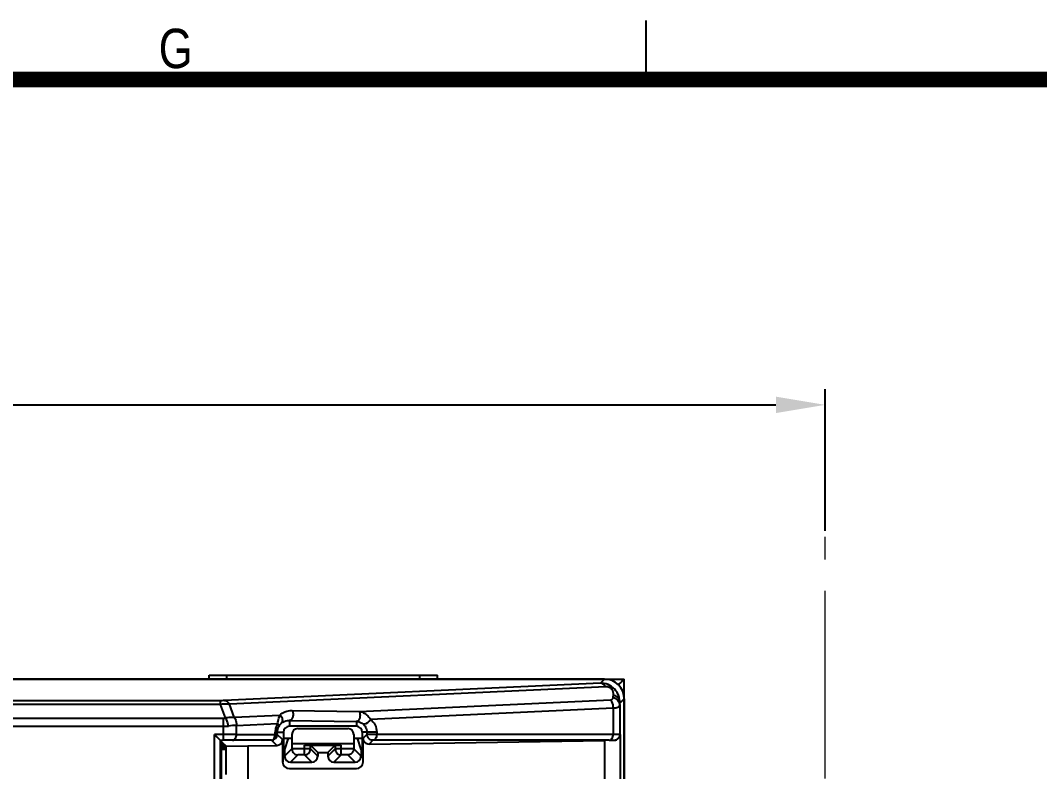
# Model space of a CAD drawing. Header units: millimetres. Extents: x 509 to 2449, y -194 to 649.
# Drawn here: x 2201.5 to 2253.2, y 170.5 to 208.6 of the extents above; entities that cross this region are included whole.
import ezdxf

# ---------------------------------------------------------------- set-up
doc = ezdxf.new("R2010")
doc.units = ezdxf.units.MM
doc.header["$PDMODE"] = 3
doc.header["$PDSIZE"] = 0.7
doc.linetypes.add('CENTER', pattern=[17.8, 10.75, -2.35, 2.35, -2.35])
doc.linetypes.add('CENTER2', pattern=[28.575, 19.05, -3.175, 3.175, -3.175])
doc.layers.get('0').update_dxf_attribs({"linetype": 'CONTINUOUS'})
doc.layers.get('Defpoints').update_dxf_attribs({"linetype": 'CONTINUOUS'})
doc.layers.add('3', color=112, linetype='CENTER', lineweight=15)
for name, color, linetype in [('CASE_BODY_55DXF_CONTINUOUS_LINE', 7, 'CONTINUOUS'), ('COVER_TOP_55DXF_CONTINUOUS_LINE', 7, 'CONTINUOUS'), ('Dim', 1, 'CONTINUOUS')]:
    doc.layers.add(name, color=color, linetype=linetype)
doc.styles.add('OMI-1', font='arial.ttf', dxfattribs={"oblique": 1, "height": 3})
doc.styles.get("Standard").update_dxf_attribs({"font": 'gulim.ttc', "width": 0.8})
doc.dimstyles.new('1', dxfattribs={"dimtxt": 5, "dimasz": 2.5, "dimexe": 0.8, "dimexo": 0.3, "dimgap": 0.5, "dimtad": 1, "dimtoh": 1, "dimdec": 1, "dimzin": 0, "dimdsep": 46, "dimtxsty": 'OMI-1', "dimcen": 0, "dimclrd": 256, "dimclre": 256, "dimclrt": 256, "dimadec": 0, "dimazin": 0, "dimtfac": 0.8, "dimtdec": 1, "dimtix": 1, "dimtmove": 0, "dimatfit": 3, "dimfxl": 1, "dimtolj": 1, "dimtzin": 0, "dimarcsym": 0})

# ---------------------------------------------------------------- blocks, each defined once
blk = doc.blocks.new('*D4063')
at = {"layer": 'Defpoints', "color": 0}
for p in [(2242.35, 189.139), (2242.35, 182.443), (2034.95, 173.241)]:
    blk.add_point(p, dxfattribs=at)
at = {"layer": 'Dim', "lineweight": -2}
for p, q in [((2034.95, 173.541), (2034.95, 189.939)), ((2242.35, 182.743), (2242.35, 189.939)), ((2037.45, 189.139), (2239.85, 189.139))]:
    blk.add_line(p, q, dxfattribs=at)
at = {"layer": 'Dim'}
for points in [[(2037.45, 189.555), (2037.45, 188.722), (2034.95, 189.139)], [(2239.85, 188.722), (2239.85, 189.555), (2242.35, 189.139)]]:
    blk.add_solid(points, dxfattribs=at)
at = {"layer": 'Dim', "insert": (2138.65, 191.17), "char_height": 3, "attachment_point": 5, "style": 'OMI-1'}
blk.add_mtext('\\A1;\\A1;207.5', dxfattribs=at)

msp = doc.modelspace()

# ---------------------------------------------------------------- linework, layer by layer
msp.add_line((2233.269, 205.65), (2233.269, 208.65))
at = {"const_width": 0.8}
msp.add_lwpolyline([(2433.269, 205.65), (1883.269, 205.65), (1883.269, -174.35), (2433.269, -174.35)], close=True, dxfattribs=at)
at = {"layer": '3', "linetype": 'CENTER2', "ltscale": 0.5}
msp.add_line((2242.35, 113.023), (2242.35, 182.443), dxfattribs=at)
at = {"layer": 'CASE_BODY_55DXF_CONTINUOUS_LINE', "color": 7, "linetype": 'Continuous'}
for p, q in [((2211.072, 175.426), (2222.672, 175.426)), ((2211.072, 175.226), (2211.072, 175.426)), ((2211.072, 175.426), (2222.672, 175.426)), ((2211.072, 175.226), (2211.072, 175.426)), ((2211.972, 175.226), (2211.972, 175.426)), ((2221.772, 175.226), (2221.772, 175.426)), ((2222.672, 175.226), (2222.672, 175.426)), ((2173.619, 175.226), (2232.15, 175.226)), ((2232.15, 175.226), (2231.857, 174.933)), ((2232.035, 175.111), (2232.004, 175.081)), ((2232.15, 169.149), (2232.15, 175.226)), ((2215.281, 172.407), (2215.283, 171.962)), ((2215.579, 172.712), (2218.12, 172.712)), ((2218.418, 172.407), (2218.416, 171.962)), ((2211.708, 171.982), (2211.737, 171.982)), ((2211.803, 171.957), (2211.708, 171.957)), ((2211.708, 171.903), (2211.857, 171.903)), ((2211.882, 171.878), (2211.708, 171.878)), ((2211.95, 171.8), (2211.708, 171.8)), ((2211.729, 171.824), (2211.95, 171.824)), ((2215.085, 172.226), (2214.911, 171.646)), ((2215.283, 171.962), (2218.416, 171.962)), ((2215.283, 171.962), (2215.283, 171.676)), ((2215.918, 171.876), (2217.781, 171.876)), ((2215.918, 171.375), (2215.918, 171.876)), ((2216.218, 171.675), (2216.218, 171.875)), ((2216.218, 171.875), (2216.588, 171.504)), ((2217.481, 171.875), (2217.111, 171.504)), ((2217.481, 171.875), (2217.481, 171.675)), ((2217.781, 171.375), (2217.781, 171.876)), ((2218.416, 171.962), (2218.416, 171.676)), ((2218.788, 171.646), (2218.614, 172.226)), ((2211.708, 171.746), (2211.95, 171.746)), ((2211.95, 171.721), (2211.708, 171.721)), ((2211.95, 171.646), (2211.708, 171.646)), ((2214.911, 171.646), (2214.85, 171.646)), ((2214.911, 171.304), (2215.283, 171.676)), ((2214.911, 171.646), (2214.911, 171.304)), ((2215.211, 171.004), (2215.581, 171.375)), ((2216.218, 171.675), (2215.283, 171.675)), ((2215.919, 171.375), (2215.581, 171.375)), ((2216.288, 171.004), (2215.918, 171.375)), ((2216.216, 171.644), (2216.218, 171.675)), ((2216.588, 171.304), (2216.232, 171.66)), ((2216.588, 171.504), (2217.111, 171.504)), ((2216.588, 171.504), (2216.588, 171.304)), ((2217.481, 171.675), (2217.111, 171.304)), ((2217.111, 171.504), (2217.111, 171.304)), ((2217.781, 171.375), (2217.411, 171.004)), ((2218.416, 171.675), (2217.481, 171.675)), ((2218.118, 171.375), (2217.781, 171.375)), ((2218.118, 171.375), (2218.488, 171.004)), ((2218.416, 171.676), (2218.788, 171.304)), ((2218.85, 171.646), (2218.788, 171.646)), ((2218.788, 171.646), (2218.788, 171.304)), ((2215.211, 171.004), (2216.288, 171.004)), ((2217.411, 171.004), (2218.488, 171.004))]:
    msp.add_line(p, q, dxfattribs=at)
for points in [[(2231.971, 175.047), (2231.934, 175.012), (2231.896, 174.974), (2231.857, 174.933)], [(2232.109, 175.186), (2232.088, 175.164), (2232.035, 175.111)], [(2232.15, 175.226), (2232.147, 175.223), (2232.139, 175.216), (2232.127, 175.203)]]:
    msp.add_lwpolyline(points, dxfattribs=at)
msp.add_arc((2231.15, 174.226), 1, 0, 90, dxfattribs=at)
for centre, major_axis, ratio, start_param, end_param in [((2215.581, 172.407), (-0.045, 0.302), 0.981628, -0.145647, 1.425058), ((2218.118, 172.407), (0.045, 0.302), 0.981628, -1.425058, 0.145647), ((2215.918, 171.875), (0.3, 0), 0.005236, 0.005236, 1.570796), ((2217.781, 171.875), (0.3, 0), 0.005236, 1.570796, 1.753107), ((2215.211, 171.304), (0.212, 0.212), 0.999973, -3.926977, -2.356208), ((2216.288, 171.304), (0.212, -0.212), 0.999973, -0.785384, 0.785384), ((2217.411, 171.304), (0.212, 0.212), 0.999973, -3.926977, -2.356208), ((2218.488, 171.304), (0.212, -0.212), 0.999973, -0.785384, 0.785384)]:
    msp.add_ellipse(centre, major_axis=major_axis, ratio=ratio, start_param=start_param, end_param=end_param, dxfattribs=at)
for points, knots in [([(2215.283, 171.675), (2215.283, 171.591), (2215.357, 171.431), (2215.513, 171.375), (2215.581, 171.375)], [0, 0, 0, 0, 0.551802, 1, 1, 1, 1]), ([(2215.919, 171.375), (2215.991, 171.375), (2216.139, 171.431), (2216.208, 171.573), (2216.216, 171.644)], [0, 0, 0, 0, 0.499946, 1, 1, 1, 1]), ([(2218.416, 171.676), (2218.416, 171.592), (2218.344, 171.431), (2218.186, 171.375), (2218.118, 171.375)], [0, 0, 0, 0, 0.551509, 1, 1, 1, 1])]:
    msp.add_open_spline(points, degree=3, knots=knots, dxfattribs=at)
for points in [[(2217.481, 171.675), (2217.481, 171.606), (2217.508, 171.534), (2217.552, 171.482)], [(2217.552, 171.482), (2217.606, 171.417), (2217.697, 171.375), (2217.781, 171.375)]]:
    msp.add_open_spline(points, degree=3, dxfattribs=at)
at = {"layer": 'COVER_TOP_55DXF_CONTINUOUS_LINE', "color": 7, "linetype": 'Continuous'}
for p, q in [((2231.151, 175.226), (2173.619, 175.226)), ((2230.939, 175.014), (2211.838, 174.131)), ((2230.939, 175.014), (2231.151, 175.226)), ((2231.214, 174.831), (2212.114, 173.947)), ((2231.596, 174.307), (2231.604, 174.421)), ((2211.655, 174.127), (2174.731, 174.127)), ((2211.655, 173.941), (2174.822, 173.941)), ((2211.655, 173.941), (2211.655, 174.127)), ((2211.655, 173.941), (2211.655, 174.127)), ((2211.902, 173.255), (2211.655, 173.941)), ((2211.902, 173.255), (2211.655, 173.941)), ((2212.35, 173.288), (2212.114, 173.947)), ((2218.692, 173.581), (2231.461, 174.172)), ((2231.92, 173.891), (2231.928, 174.006)), ((2231.92, 173.891), (2231.92, 172.414)), ((2231.928, 174.006), (2232.15, 174.228)), ((2232.15, 174.228), (2232.15, 169.149)), ((2212.35, 173.288), (2214.663, 173.395)), ((2215.287, 173.629), (2218.692, 173.581)), ((2219.269, 173.187), (2231.583, 173.756)), ((2231.583, 173.756), (2231.583, 172.419)), ((2176.804, 173.241), (2211.801, 173.241)), ((2176.804, 172.828), (2211.801, 172.828)), ((2211.801, 172.415), (2211.801, 173.241)), ((2212.463, 172.872), (2214.548, 172.968)), ((2212.463, 172.419), (2212.463, 172.872)), ((2215.15, 173.122), (2218.55, 173.074)), ((2215.15, 173.122), (2215.15, 172.826)), ((2218.55, 172.826), (2215.15, 172.826)), ((2218.55, 173.074), (2218.55, 172.826)), ((2211.801, 172.415), (2211.348, 172.408)), ((2211.801, 172.415), (2211.348, 172.408)), ((2211.348, 153.282), (2211.348, 172.408)), ((2211.647, 172.113), (2211.348, 172.408)), ((2211.348, 153.282), (2211.348, 172.408)), ((2211.647, 172.113), (2211.348, 172.408)), ((2211.806, 172.115), (2211.801, 172.415)), ((2212.463, 172.419), (2214.534, 172.419)), ((2214.432, 172.526), (2214.85, 172.526)), ((2214.432, 172.419), (2214.432, 172.526)), ((2214.534, 172.419), (2214.534, 172.526)), ((2214.802, 172.155), (2214.534, 172.419)), ((2214.85, 172.526), (2214.85, 171.826)), ((2219.584, 172.526), (2218.85, 172.526)), ((2218.85, 172.526), (2218.85, 171.826)), ((2219.086, 172.419), (2218.897, 172.227)), ((2219.086, 172.526), (2219.086, 172.419)), ((2231.583, 172.419), (2219.086, 172.419)), ((2219.086, 172.412), (2219.086, 172.419)), ((2219.584, 172.526), (2219.584, 172.419)), ((2231.948, 172.405), (2231.92, 172.414)), ((2231.948, 172.405), (2231.948, 169.171)), ((2211.606, 172.154), (2211.583, 172.176)), ((2211.606, 172.154), (2211.583, 172.176)), ((2211.636, 172.124), (2211.623, 172.137)), ((2211.647, 172.113), (2211.644, 172.116)), ((2211.806, 172.115), (2211.647, 172.113)), ((2211.806, 172.115), (2211.647, 172.113)), ((2211.647, 153.582), (2211.647, 172.113)), ((2211.708, 172.054), (2211.647, 172.113)), ((2211.647, 153.582), (2211.647, 172.113)), ((2211.708, 172.054), (2211.647, 172.113)), ((2211.708, 172.054), (2211.737, 172.054)), ((2211.708, 169.626), (2211.708, 172.054)), ((2211.729, 172.029), (2211.737, 172.054)), ((2211.95, 171.812), (2211.729, 172.029)), ((2211.95, 171.812), (2213.05, 171.829)), ((2211.95, 170.376), (2211.95, 171.812)), ((2214.238, 172.119), (2212.269, 172.119)), ((2213.05, 171.832), (2214.507, 171.855)), ((2213.05, 171.832), (2213.05, 169.184)), ((2214.507, 171.855), (2214.238, 172.119)), ((2214.802, 172.155), (2214.802, 171.026)), ((2214.85, 171.826), (2214.827, 171.026)), ((2214.85, 172.226), (2215.275, 172.226)), ((2218.424, 172.226), (2218.85, 172.226)), ((2218.85, 171.826), (2218.872, 171.026)), ((2218.897, 171.026), (2218.897, 172.227)), ((2219.391, 172.119), (2219.201, 171.927)), ((2219.201, 171.927), (2231.149, 172.111)), ((2219.391, 172.119), (2219.386, 172.119)), ((2231.389, 172.119), (2219.391, 172.119)), ((2231.149, 172.111), (2231.149, 169.184)), ((2215.15, 170.679), (2218.55, 170.679))]:
    msp.add_line(p, q, dxfattribs=at)
for points in [[(2211.583, 172.176), (2211.528, 172.23), (2211.496, 172.262), (2211.461, 172.296), (2211.424, 172.332), (2211.386, 172.369), (2211.348, 172.408)], [(2211.461, 172.296), (2211.424, 172.332), (2211.386, 172.369), (2211.348, 172.408)], [(2211.583, 172.176), (2211.528, 172.23), (2211.496, 172.262)], [(2211.647, 172.113), (2211.644, 172.116), (2211.636, 172.124), (2211.623, 172.137)]]:
    msp.add_lwpolyline(points, dxfattribs=at)
for centre, radius, start, end in [((2211.801, 173.624), 0.383, 270.0472, 285.2576), ((2211.803, 175.148), 2.32, 269.9714, 276.1813), ((2212.686, 167.001), 5.875, 92.1794, 96.1967), ((2215.334, 172.526), 0.902, 150.6318, 173.339), ((2215.135, 172.526), 0.602, 150.4193, 168.5766), ((2215.104, 172.544), 0.565, 131.2402, 150.4028), ((2215.15, 172.526), 0.3, 90, 180), ((2218.55, 172.526), 0.3, 0, 90), ((2215.335, 172.526), 0.903, 173.3439, 179.9958), ((2215.137, 172.526), 0.603, 168.5898, 179.9835), ((2215.15, 171.026), 0.347, 180, 270), ((2218.55, 171.026), 0.347, 270, 0)]:
    msp.add_arc(centre, radius, start, end, dxfattribs=at)
for centre, major_axis, ratio, start_param, end_param in [((2231.148, 174.225), (0.709, 0.709), 0.997265, -0.784029, 0.784029), ((2214.502, 172.155), (0.214, -0.211), 0.9997, -0.777608, 0.777487), ((2219.197, 172.227), (0.211, 0.214), 0.999691, -3.934479, -2.34859)]:
    msp.add_ellipse(centre, major_axis=major_axis, ratio=ratio, start_param=start_param, end_param=end_param, dxfattribs=at)
for points, knots in [([(2231.928, 174.006), (2231.931, 174.13), (2231.891, 174.389), (2231.683, 174.733), (2231.344, 174.967), (2231.072, 175.017), (2230.939, 175.014)], [0, 0, 0, 0, 0.237268, 0.488031, 0.746894, 1, 1, 1, 1]), ([(2231.214, 174.831), (2231.181, 174.882), (2231.103, 174.968), (2230.991, 175.011), (2230.939, 175.014)], [0, 0, 0, 0, 0.537295, 1, 1, 1, 1]), ([(2231.604, 174.421), (2231.61, 174.514), (2231.567, 174.681), (2231.391, 174.814), (2231.27, 174.833), (2231.214, 174.831)], [0, 0, 0, 0, 0.437917, 0.736991, 1, 1, 1, 1]), ([(2231.604, 174.421), (2231.693, 174.383), (2231.849, 174.274), (2231.924, 174.092), (2231.928, 174.006)], [0, 0, 0, 0, 0.529342, 1, 1, 1, 1]), ([(2211.838, 174.131), (2211.825, 174.13), (2211.764, 174.128), (2211.703, 174.127), (2211.655, 174.127)], [0, 0, 0, 0, 0.219561, 1, 1, 1, 1]), ([(2211.838, 174.131), (2211.825, 174.13), (2211.764, 174.128), (2211.703, 174.127), (2211.655, 174.127)], [0, 0, 0, 0, 0.219561, 1, 1, 1, 1]), ([(2212.114, 173.947), (2212.079, 173.951), (2211.926, 173.961), (2211.772, 173.954), (2211.655, 173.941)], [0, 0, 0, 0, 0.230558, 1, 1, 1, 1]), ([(2212.114, 173.947), (2212.079, 173.951), (2211.926, 173.961), (2211.772, 173.954), (2211.655, 173.941)], [0, 0, 0, 0, 0.230558, 1, 1, 1, 1]), ([(2212.114, 173.947), (2212.08, 173.998), (2212.002, 174.085), (2211.891, 174.128), (2211.838, 174.131)], [0, 0, 0, 0, 0.537295, 1, 1, 1, 1]), ([(2231.461, 174.172), (2231.497, 174.174), (2231.572, 174.2), (2231.594, 174.274), (2231.596, 174.307)], [0, 0, 0, 0, 0.523342, 1, 1, 1, 1]), ([(2231.461, 174.172), (2231.48, 174.143), (2231.55, 174.015), (2231.58, 173.867), (2231.583, 173.756)], [0, 0, 0, 0, 0.235044, 1, 1, 1, 1]), ([(2231.583, 173.756), (2231.629, 173.757), (2231.711, 173.764), (2231.832, 173.789), (2231.912, 173.846), (2231.92, 173.891)], [0, 0, 0, 0, 0.360929, 0.642987, 1, 1, 1, 1]), ([(2231.596, 174.307), (2231.685, 174.268), (2231.842, 174.159), (2231.917, 173.977), (2231.92, 173.891)], [0, 0, 0, 0, 0.529342, 1, 1, 1, 1]), ([(2214.548, 172.968), (2214.56, 173.011), (2214.598, 173.153), (2214.636, 173.295), (2214.663, 173.395)], [0, 0, 0, 0, 0.297407, 1, 1, 1, 1]), ([(2214.663, 173.395), (2214.74, 173.465), (2214.936, 173.588), (2215.165, 173.631), (2215.287, 173.629)], [0, 0, 0, 0, 0.461759, 1, 1, 1, 1]), ([(2214.663, 173.395), (2214.729, 173.343), (2214.827, 173.2), (2214.783, 173.02), (2214.731, 172.969)], [0, 0, 0, 0, 0.535135, 1, 1, 1, 1]), ([(2215.287, 173.629), (2215.314, 173.583), (2215.346, 173.473), (2215.333, 173.311), (2215.273, 173.173), (2215.188, 173.122), (2215.15, 173.122)], [0, 0, 0, 0, 0.268294, 0.555285, 0.806539, 1, 1, 1, 1]), ([(2218.692, 173.581), (2218.717, 173.535), (2218.744, 173.425), (2218.733, 173.263), (2218.673, 173.125), (2218.588, 173.074), (2218.55, 173.074)], [0, 0, 0, 0, 0.266441, 0.554191, 0.806102, 1, 1, 1, 1]), ([(2218.689, 173.581), (2218.746, 173.577), (2218.981, 173.519), (2219.174, 173.342), (2219.269, 173.187)], [0, 0, 0, 0, 0.238528, 1, 1, 1, 1]), ([(2211.902, 173.255), (2211.941, 173.263), (2212.088, 173.291), (2212.24, 173.298), (2212.35, 173.288)], [0, 0, 0, 0, 0.266097, 1, 1, 1, 1]), ([(2211.902, 173.255), (2211.917, 173.226), (2211.979, 173.093), (2212.024, 172.952), (2212.052, 172.842)], [0, 0, 0, 0, 0.221601, 1, 1, 1, 1]), ([(2212.35, 173.288), (2212.368, 173.259), (2212.435, 173.131), (2212.462, 172.983), (2212.463, 172.872)], [0, 0, 0, 0, 0.233967, 1, 1, 1, 1]), ([(2214.548, 172.968), (2214.561, 172.955), (2214.596, 172.917), (2214.628, 172.855), (2214.612, 172.823)], [0, 0, 0, 0, 0.341041, 1, 1, 1, 1]), ([(2214.731, 172.969), (2214.756, 172.991), (2214.877, 173.081), (2215.033, 173.124), (2215.15, 173.122)], [0, 0, 0, 0, 0.220959, 1, 1, 1, 1]), ([(2218.55, 173.074), (2218.577, 173.073), (2218.697, 173.062), (2218.813, 173.01), (2218.885, 172.951)], [0, 0, 0, 0, 0.232785, 1, 1, 1, 1]), ([(2219.269, 173.187), (2219.249, 173.143), (2219.172, 173.018), (2218.972, 172.886), (2218.885, 172.951)], [0, 0, 0, 0, 0.308033, 1, 1, 1, 1]), ([(2218.885, 172.951), (2218.94, 172.906), (2219.045, 172.779), (2219.086, 172.615), (2219.086, 172.526)], [0, 0, 0, 0, 0.446098, 1, 1, 1, 1]), ([(2219.269, 173.187), (2219.361, 173.112), (2219.524, 172.912), (2219.584, 172.658), (2219.584, 172.526)], [0, 0, 0, 0, 0.473086, 1, 1, 1, 1]), ([(2212.463, 172.419), (2212.415, 172.419), (2212.194, 172.419), (2211.973, 172.417), (2211.801, 172.415)], [0, 0, 0, 0, 0.219972, 1, 1, 1, 1]), ([(2212.269, 172.119), (2212.324, 172.121), (2212.44, 172.216), (2212.463, 172.347), (2212.463, 172.419)], [0, 0, 0, 0, 0.430824, 1, 1, 1, 1]), ([(2214.238, 172.119), (2214.314, 172.121), (2214.471, 172.186), (2214.534, 172.344), (2214.534, 172.419)], [0, 0, 0, 0, 0.499937, 1, 1, 1, 1]), ([(2214.238, 172.119), (2214.293, 172.121), (2214.409, 172.216), (2214.432, 172.347), (2214.432, 172.419)], [0, 0, 0, 0, 0.430834, 1, 1, 1, 1]), ([(2219.584, 172.419), (2219.584, 172.347), (2219.561, 172.216), (2219.445, 172.121), (2219.391, 172.119)], [0, 0, 0, 0, 0.569174, 1, 1, 1, 1]), ([(2231.389, 172.119), (2231.444, 172.121), (2231.56, 172.216), (2231.583, 172.347), (2231.583, 172.419)], [0, 0, 0, 0, 0.430824, 1, 1, 1, 1]), ([(2231.92, 172.414), (2231.91, 172.417), (2231.877, 172.416), (2231.765, 172.42), (2231.663, 172.419), (2231.583, 172.419)], [0, 0, 0, 0, 0.089249, 0.291582, 1, 1, 1, 1]), ([(2231.92, 172.414), (2231.92, 172.352), (2231.878, 172.223), (2231.767, 172.145), (2231.706, 172.127)], [0, 0, 0, 0, 0.500139, 1, 1, 1, 1]), ([(2231.706, 172.127), (2231.774, 172.145), (2231.891, 172.22), (2231.943, 172.347), (2231.948, 172.405)], [0, 0, 0, 0, 0.543819, 1, 1, 1, 1]), ([(2212.269, 172.119), (2212.235, 172.119), (2212.081, 172.119), (2211.926, 172.117), (2211.806, 172.115)], [0, 0, 0, 0, 0.219972, 1, 1, 1, 1]), ([(2231.389, 172.119), (2231.417, 172.119), (2231.492, 172.119), (2231.568, 172.12), (2231.616, 172.116)], [0, 0, 0, 0, 0.361894, 1, 1, 1, 1])]:
    msp.add_open_spline(points, degree=3, knots=knots, dxfattribs=at)
for points in [[(2219.181, 172.2), (2219.125, 172.253), (2219.088, 172.335), (2219.086, 172.412)], [(2219.27, 172.143), (2219.238, 172.156), (2219.207, 172.176), (2219.181, 172.2)], [(2219.386, 172.119), (2219.347, 172.119), (2219.307, 172.127), (2219.27, 172.143)], [(2231.616, 172.116), (2231.647, 172.116), (2231.677, 172.119), (2231.706, 172.127)]]:
    msp.add_open_spline(points, degree=3, dxfattribs=at)

# ---------------------------------------------------------------- texts
at = {"width": 0.85}
msp.add_text('G', height=2, dxfattribs=at).set_placement((2208.517, 206.226))

# ---------------------------------------------------------------- dimensions: what is measured, and where the dimension line sits
at = {"layer": 'Dim'}
dim = msp.add_linear_dim(base=(2242.35, 189.139), p1=(2034.95, 173.241), p2=(2242.35, 182.443), text='\\A1;207.5', dimstyle='1', override={"dimtxt": 7, "dimtxsty": 'OMI-1'}, dxfattribs=at)
dim.commit()
dim.dimension.update_dxf_attribs({"geometry": '*D4063', "text_midpoint": (2138.65, 189.139), "dimtype": 160})

doc.saveas('drawing.dxf')
